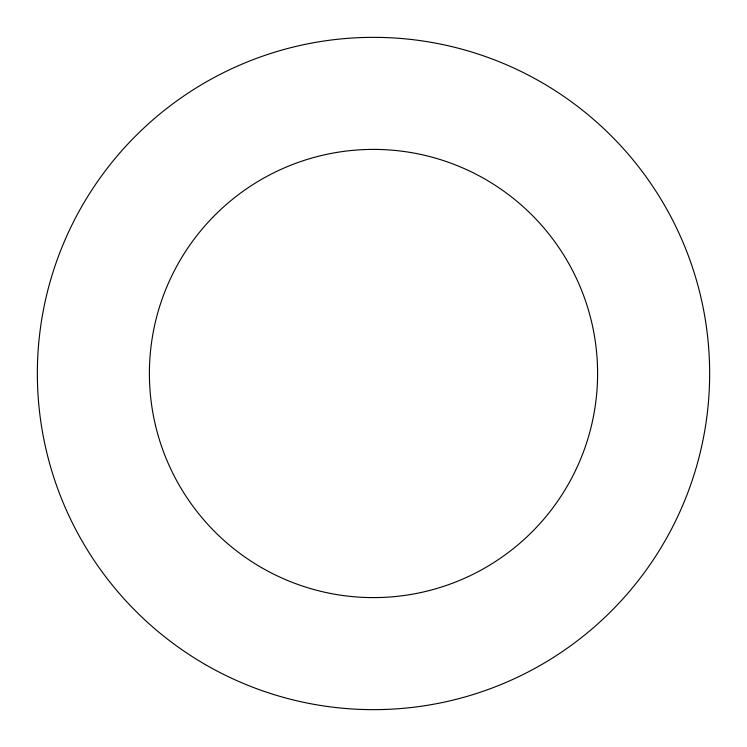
<?xml version="1.0" encoding="UTF-8"?>
<svg xmlns="http://www.w3.org/2000/svg" width="747" height="747" viewBox="0 0 747 747"><rect width="100%" height="100%" fill="white"/><g stroke="black" fill="none" stroke-linecap="round" stroke-linejoin="round"><path stroke-width="1.12" d="M205.425 664.615A336.15 336.15 0 0 0 709.65 373.5A336.15 336.15 0 0 0 205.425 82.385A336.15 336.15 0 0 0 205.425 664.615M261.45 567.58A224.1 224.1 0 0 0 597.6 373.5A224.1 224.1 0 0 0 261.45 179.42A224.1 224.1 0 0 0 261.45 567.58"/></g></svg>
